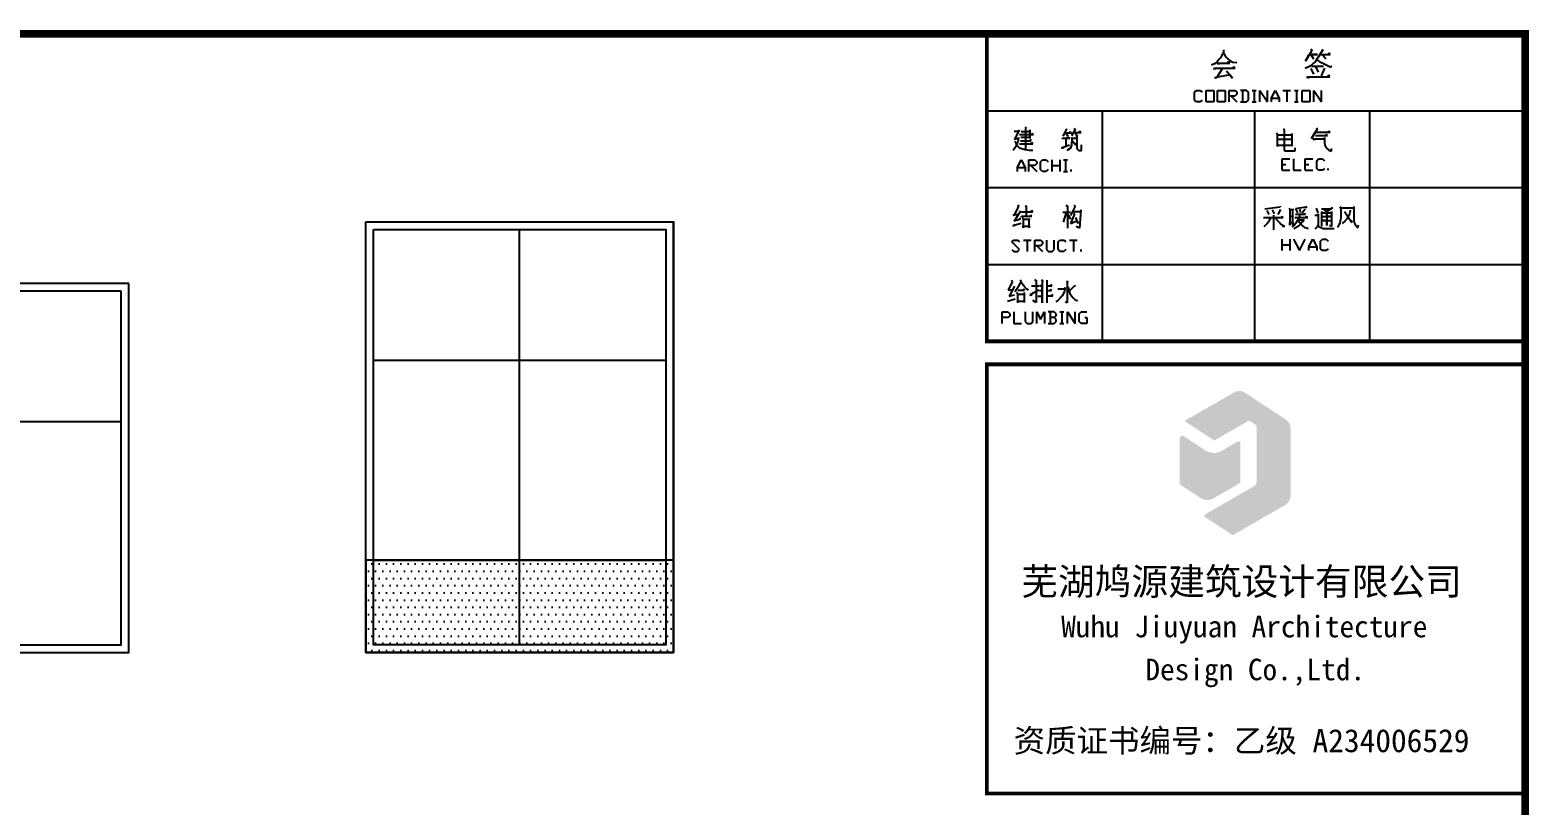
# Model space of a CAD drawing. Extents: x 5412679 to 5683609, y 301830 to 763830.
# Drawn here: x 5654833 to 5664579, y 335004 to 340046 of the extents above; entities that cross this region are included whole.
import ezdxf

# ---------------------------------------------------------------- set-up
doc = ezdxf.new("R2010")
doc.units = 0
doc.header["$LTSCALE"] = 1000
doc.header["$MEASUREMENT"] = 0
for name, color, linetype in [('$dl$', 255, 'Continuous'), ('PUB_TITLE', 4, 'Continuous'), ('玻璃', 155, 'Continuous')]:
    doc.layers.add(name, color=color, linetype=linetype)
doc.styles.add('STYLE4', font='simfang.ttf', dxfattribs={"width": 0.8})
doc.styles.add('图签2', font='simhei.ttf', dxfattribs={"height": 1000})

# ---------------------------------------------------------------- blocks, each defined once
blk = doc.blocks.new('sdg456sdhfdgh')
at = {"layer": 'PUB_TITLE'}
h = blk.add_hatch(color=256, dxfattribs=at)
edge = h.paths.add_edge_path()
edge.add_ellipse((3127020.825638401, 795089.5887213148), major_axis=(-96.11861905933911, 96.11861905933907), ratio=0.9999999999999653, start_angle=225.0000000001424, end_angle=281.7428642561471)
edge.add_line((3127095.370530459, 795203.257700899), (3126563.862220916, 795551.8244745429))
edge.add_ellipse((3126489.317328858, 795438.155494959), major_axis=(-96.1186190591573, 96.11861905915721), ratio=0.9999999999999974, start_angle=-78.25713574382821, end_angle=-14.99999997287442)
edge.add_line((3126421.351201485, 795555.8762806327), (3125777.477720025, 795184.1357531955))
edge.add_line((3125777.477720025, 795184.1357531952), (3126165.087950594, 794929.9383209553))
edge.add_line((3126165.087950594, 794929.9383209556), (3126599.704816961, 795180.8644854722))
edge.add_ellipse((3126616.696348804, 795151.4342890539), major_axis=(24.02965476462497, 24.02965476462495), ratio=0.9999999999999747, start_angle=371.7428642561522, end_angle=435.0000000271238, ccw=False)
edge.add_line((3126635.332571818, 795179.8515339497), (3126699.424781648, 795137.8194257133))
edge.add_ellipse((3126680.788558633, 795109.4021808173), major_axis=(24.02965476518551, 24.02965476518549), ratio=0.9999999999997464, start_angle=314.99999999992565, end_angle=371.74286425592777, ccw=False)
edge.add_line((3126714.77162232, 795109.4021808169), (3126714.77162232, 794394.3838621939))
edge.add_ellipse((3126646.805494946, 794394.3838621945), major_axis=(-48.05930952963007, 48.05930952963), ratio=0.999999999999946, start_angle=165.0000000265585, end_angle=224.999999999599, ccw=False)
edge.add_line((3126680.788558633, 794335.5234693572), (3126046.143324961, 793969.1108732581))
edge.add_ellipse((3126056.338244065, 793951.4527554073), major_axis=(-14.41779285875863, 14.41779285875861), ratio=0.9999999999999009, start_angle=-14.99999997343389, end_angle=101.742864255415)
edge.add_line((3126045.156510257, 793934.4024084698), (3126394.58156981, 793705.2470717586))
edge.add_ellipse((3126405.763303618, 793722.2974186958), major_axis=(14.41779285878494, 14.41779285878494), ratio=0.9999999999999938, start_angle=191.7428642543983, end_angle=255.000000025383)
edge.add_line((3126415.958222724, 793704.6393008445), (3127088.791765773, 794093.0999276183))
edge.add_ellipse((3127020.825638401, 794210.8207132922), major_axis=(96.11861905947087, 96.11861905947083), ratio=0.9999999999999477, start_angle=255.0000000270828, end_angle=315.0000000001423)
edge.add_line((3127156.757893146, 794210.8207132927), (3127156.757893146, 795089.5887213151))
h = blk.add_hatch(color=256, dxfattribs=at)
edge = h.paths.add_edge_path()
edge.add_ellipse((3125742.490249486, 794375.9283368209), major_axis=(19.81075613763312, 19.81075613763311), ratio=0.9999999999998969, start_angle=135.0000000030776, end_angle=191.742864259058)
edge.add_line((3125727.125997563, 794352.5003219679), (3125982.455928759, 794185.0532120469))
edge.add_ellipse((3126074.641440309, 794325.6213011633), major_axis=(-118.8645368261325, 118.8645368261325), ratio=0.9999999999999803, start_angle=101.7428642559012, end_angle=165.0000000269085)
edge.add_line((3126158.691360387, 794180.0425693745), (3126489.407734423, 794370.9817567407))
edge.add_ellipse((3126475.399414408, 794395.2448787055), major_axis=(-19.81075613763768, 19.81075613763768), ratio=0.9999999999999422, start_angle=165.0000000269174, end_angle=224.9999999999087)
edge.add_line((3126503.416054434, 794395.2448787055), (3126503.416054434, 794900.600723132))
edge.add_ellipse((3126483.026216223, 794900.6007231324), major_axis=(14.41779285884241, 14.4177928588424), ratio=0.999999999999947, start_angle=314.9999999999985, end_angle=435.0000000256456)
edge.add_line((3126472.831297117, 794918.2588409836), (3126261.591302662, 794796.2993734551))
edge.add_ellipse((3126159.642111606, 794972.8805519663), major_axis=(-144.1779285887419, 144.1779285887419), ratio=0.999999999999995, start_angle=101.74286425591981, end_angle=165.0000000268788, ccw=False)
edge.add_line((3126047.824773517, 794802.3770825908), (3125767.092882502, 794986.4829709704))
edge.add_ellipse((3125748.456659487, 794958.0657260743), major_axis=(24.02965476501277, 24.02965476501276), ratio=0.9999999999999017, start_angle=11.7428642554654, end_angle=134.9486282428271)
edge.add_line((3125714.473609461, 794958.0961954993), (3125714.473609461, 794375.9283368196))
for p, q in [((3126280.951605077, 800014.1078269917), (3126288.951605084, 799994.107826995)), ((3127432.95160615, 800006.1078269931), (3127348.951606072, 799866.1078270155)), ((3127416.951606135, 800022.1078269903), (3127440.951606157, 799998.1078269945)), ((3127440.951606157, 799998.1078269945), (3127432.95160615, 800006.1078269931)), ((3127572.95160628, 800002.107826994), (3127508.951606221, 799902.1078270099)), ((3127556.951606265, 800018.1078269912), (3127580.951606288, 799998.1078269945)), ((3127580.951606288, 799998.1078269945), (3127572.95160628, 800002.107826994)), ((3126176.95160498, 799834.1078270206), (3126128.951604935, 799814.1078270238)), ((3126200.951605002, 799858.1078270169), (3126176.95160498, 799834.1078270206)), ((3126224.951605025, 799886.1078270122), (3126200.951605002, 799858.1078270169)), ((3126208.95160501, 799838.1078270201), (3126364.951605155, 799838.1078270201)), ((3126220.951605021, 799822.1078270224), (3126208.95160501, 799838.1078270201)), ((3126236.951605036, 799838.1078270201), (3126220.951605021, 799822.1078270224)), ((3126244.951605043, 799910.1078270085), (3126224.951605025, 799886.1078270122)), ((3126260.951605058, 799938.1078270043), (3126244.951605043, 799910.1078270085)), ((3126288.951605084, 799994.107826995), (3126260.951605058, 799938.1078270043)), ((3126284.951605081, 799974.1078269982), (3126296.951605092, 799946.1078270029)), ((3126296.951605092, 799946.1078270029), (3126312.951605107, 799918.1078270071)), ((3126312.951605107, 799918.1078270071), (3126336.951605129, 799898.1078270103)), ((3126336.951605129, 799898.1078270103), (3126368.951605159, 799874.1078270145)), ((3126348.95160514, 799862.1078270164), (3126336.951605129, 799842.1078270192)), ((3126364.951605155, 799838.1078270201), (3126348.95160514, 799862.1078270164)), ((3126368.951605159, 799874.1078270145), (3126404.951605192, 799854.1078270173)), ((3126404.951605192, 799854.1078270173), (3126456.951605241, 799846.1078270187)), ((3127412.951606131, 799802.1078270257), (3127344.951606068, 799770.1078270308)), ((3127348.951606072, 799866.1078270155), (3127396.951606116, 799950.107827002)), ((3127396.951606116, 799950.107827002), (3127508.951606221, 799950.107827002)), ((3127448.951606165, 799834.1078270206), (3127412.951606131, 799802.1078270257)), ((3127420.951606139, 799950.107827002), (3127452.951606168, 799894.1078270108)), ((3127508.951606221, 799950.107827002), (3127420.951606139, 799950.107827002)), ((3127428.951606146, 799802.1078270257), (3127584.951606291, 799802.1078270257)), ((3127480.951606194, 799862.1078270164), (3127448.951606165, 799834.1078270206)), ((3127508.951606221, 799902.1078270099), (3127480.951606194, 799862.1078270164)), ((3127496.951606209, 799882.1078270127), (3127536.951606247, 799858.1078270169)), ((3127536.951606247, 799858.1078270169), (3127576.951606284, 799838.1078270201)), ((3127544.951606254, 799950.107827002), (3127672.951606373, 799950.107827002)), ((3127576.951606284, 799946.1078270029), (3127616.951606321, 799894.1078270108)), ((3127576.951606284, 799838.1078270201), (3127608.951606314, 799822.1078270224)), ((3127608.951606314, 799822.1078270224), (3127652.951606355, 799798.1078270266)), ((3127656.951606358, 799970.1078269987), (3127640.951606344, 799954.1078270015)), ((3127672.951606373, 799950.107827002), (3127656.951606358, 799970.1078269987)), ((3126156.951604961, 799774.1078270304), (3126436.951605222, 799774.1078270304)), ((3126168.951604973, 799758.1078270327), (3126156.951604961, 799774.1078270304)), ((3126184.951604987, 799774.1078270304), (3126168.951604973, 799758.1078270327)), ((3126364.951605155, 799686.1078270443), (3126168.951604973, 799650.1078270499)), ((3126168.951604973, 799650.1078270499), (3126196.951604999, 799654.1078270494)), ((3126196.951604999, 799654.1078270494), (3126272.951605069, 799770.1078270308)), ((3126324.951605118, 799738.107827036), (3126400.951605189, 799642.1078270513)), ((3126400.951605189, 799642.1078270513), (3126364.951605155, 799686.1078270443)), ((3126416.951605204, 799790.1078270276), (3126404.951605192, 799774.1078270304)), ((3126436.951605222, 799774.1078270304), (3126416.951605204, 799790.1078270276)), ((3127368.95160609, 799662.107827048), (3127668.95160637, 799662.107827048)), ((3127380.951606101, 799646.1078270508), (3127368.95160609, 799662.107827048)), ((3127404.951606124, 799662.107827048), (3127380.951606101, 799646.1078270508)), ((3127420.951606139, 799770.1078270308), (3127456.951606172, 799694.1078270429)), ((3127484.951606198, 799786.1078270285), (3127516.951606228, 799722.1078270387)), ((3127596.951606303, 799774.1078270304), (3127552.951606262, 799674.1078270462)), ((3127652.951606355, 799682.1078270453), (3127632.951606336, 799658.107827049)), ((3127652.951606355, 799798.1078270266), (3127692.951606392, 799794.1078270271)), ((3127668.95160637, 799662.107827048), (3127652.951606355, 799682.1078270453)), ((3127692.951606392, 799794.1078270271), (3127660.951606362, 799782.107827029)), ((3125907.685971367, 799459.8921098674), (3125932.685971391, 799484.8921098632)), ((3125907.685971367, 799359.8921098833), (3125907.685971367, 799459.8921098674)), ((3125932.685971391, 799484.8921098632), (3125982.685971438, 799484.8921098632)), ((3125982.685971438, 799484.8921098632), (3126007.68597146, 799459.8921098674)), ((3126057.685971507, 799484.8921098632), (3126157.6859716, 799484.8921098632)), ((3126057.685971507, 799334.8921098874), (3126057.685971507, 799484.8921098632)), ((3126157.6859716, 799484.8921098632), (3126157.6859716, 799334.8921098874)), ((3126207.685971647, 799484.8921098632), (3126307.68597174, 799484.8921098632)), ((3126207.685971647, 799334.8921098874), (3126207.685971647, 799484.8921098632)), ((3126307.68597174, 799484.8921098632), (3126307.68597174, 799334.8921098874)), ((3126357.685971786, 799484.8921098632), (3126432.685971857, 799484.8921098632)), ((3126357.685971786, 799334.8921098874), (3126357.685971786, 799484.8921098632)), ((3126432.685971857, 799484.8921098632), (3126457.685971879, 799459.8921098674)), ((3126457.685971879, 799434.8921098711), (3126432.685971857, 799409.8921098753)), ((3126457.685971879, 799459.8921098674), (3126457.685971879, 799434.8921098711)), ((3126582.685971997, 799484.8921098632), (3126507.685971926, 799484.8921098632)), ((3126532.68597195, 799484.8921098632), (3126532.68597195, 799334.8921098874)), ((3126607.685972019, 799459.8921098674), (3126582.685971997, 799484.8921098632)), ((3126607.685972019, 799359.8921098833), (3126607.685972019, 799459.8921098674)), ((3126657.685972066, 799484.8921098632), (3126707.685972112, 799484.8921098632)), ((3126682.68597209, 799484.8921098632), (3126682.68597209, 799334.8921098874)), ((3126757.685972159, 799484.8921098632), (3126857.685972252, 799334.8921098874)), ((3126757.685972159, 799334.8921098874), (3126757.685972159, 799484.8921098632)), ((3126857.685972252, 799334.8921098874), (3126857.685972252, 799484.8921098632)), ((3126907.685972298, 799384.8921098795), (3126957.685972345, 799484.8921098632)), ((3126957.685972345, 799484.8921098632), (3127007.685972392, 799384.8921098795)), ((3127057.685972438, 799484.8921098632), (3127157.685972531, 799484.8921098632)), ((3127107.685972485, 799484.8921098632), (3127107.685972485, 799334.8921098874)), ((3127207.685972578, 799484.8921098632), (3127257.685972624, 799484.8921098632)), ((3127232.685972602, 799484.8921098632), (3127232.685972602, 799334.8921098874)), ((3127307.685972671, 799484.8921098632), (3127407.685972764, 799484.8921098632)), ((3127307.685972671, 799334.8921098874), (3127307.685972671, 799484.8921098632)), ((3127407.685972764, 799484.8921098632), (3127407.685972764, 799334.8921098874)), ((3127457.685972811, 799484.8921098632), (3127557.685972904, 799334.8921098874)), ((3127457.685972811, 799334.8921098874), (3127457.685972811, 799484.8921098632)), ((3127557.685972904, 799334.8921098874), (3127557.685972904, 799484.8921098632)), ((3123207.49954538, 799221.0001502659), (3130207.499551899, 799221.0001502659)), ((3124705.197389339, 799221.0001502659), (3124705.197389339, 796248.8362395328)), ((3125932.685971391, 799334.8921098874), (3125907.685971367, 799359.8921098833)), ((3125982.685971438, 799334.8921098874), (3125932.685971391, 799334.8921098874)), ((3126007.68597146, 799359.8921098833), (3125982.685971438, 799334.8921098874)), ((3126157.6859716, 799334.8921098874), (3126057.685971507, 799334.8921098874)), ((3126307.68597174, 799334.8921098874), (3126207.685971647, 799334.8921098874)), ((3126432.685971857, 799409.8921098753), (3126357.685971786, 799409.8921098753)), ((3126382.68597181, 799409.8921098753), (3126457.685971879, 799334.8921098874)), ((3126507.685971926, 799334.8921098874), (3126582.685971997, 799334.8921098874)), ((3126582.685971997, 799334.8921098874), (3126607.685972019, 799359.8921098833)), ((3126657.685972066, 799334.8921098874), (3126707.685972112, 799334.8921098874)), ((3126688.605469932, 799221.0001502659), (3126688.605469932, 796248.8362395328)), ((3126907.685972298, 799384.8921098795), (3127007.685972392, 799384.8921098795)), ((3126907.685972298, 799334.8921098874), (3126907.685972298, 799384.8921098795)), ((3127007.685972392, 799384.8921098795), (3127007.685972392, 799334.8921098874)), ((3127207.685972578, 799334.8921098874), (3127257.685972624, 799334.8921098874)), ((3127407.685972764, 799334.8921098874), (3127307.685972671, 799334.8921098874)), ((3128185.176506354, 799221.0001502659), (3128185.176506354, 796248.8362395328)), ((3123563.491485738, 798954.1475676892), (3123611.491485783, 798954.1475676892)), ((3123627.491485798, 798973.3475676861), (3123566.691485741, 798845.3475677066)), ((3123566.691485741, 798845.3475677066), (3123579.491485753, 798858.1475677046)), ((3123579.491485753, 798858.1475677046), (3123617.891485789, 798858.1475677046)), ((3123614.691485786, 798838.9475677072), (3123608.29148578, 798816.547567711)), ((3123617.891485789, 798874.1475677018), (3123614.691485786, 798838.9475677072)), ((3123617.891485789, 798858.1475677046), (3123617.891485789, 798874.1475677018)), ((3123633.891485804, 798909.3475676973), (3123813.091485971, 798909.3475676973)), ((3123646.691485816, 798829.3475677103), (3123777.89148594, 798829.3475677103)), ((3123768.291485929, 798874.1475677027), (3123649.891485819, 798874.1475677027)), ((3123653.091485822, 798950.9475676904), (3123768.291485929, 798950.9475676904)), ((3123701.091485866, 799005.3475676815), (3123723.491485887, 798989.3475676842)), ((3123710.691485875, 798995.7475676828), (3123710.691485875, 798717.3475677276)), ((3123723.491485887, 798989.3475676842), (3123710.691485875, 798995.7475676828)), ((3123774.691485935, 798842.1475677078), (3123765.091485926, 798832.5475677096)), ((3123768.291485929, 798970.1475676873), (3123768.291485929, 798858.1475677055)), ((3123768.291485929, 798950.9475676904), (3123768.291485929, 798970.1475676873)), ((3123768.291485929, 798858.1475677055), (3123768.291485929, 798874.1475677027)), ((3123781.091485941, 798832.5475677096), (3123774.691485935, 798845.3475677071)), ((3123777.89148594, 798845.3475677075), (3123774.691485935, 798842.1475677078)), ((3123777.89148594, 798829.3475677103), (3123777.89148594, 798845.3475677075)), ((3123800.291485959, 798922.1475676952), (3123790.69148595, 798909.3475676973)), ((3123813.091485971, 798909.3475676973), (3123800.291485959, 798922.1475676952)), ((3124181.091486312, 798861.3475677043), (3124286.69148641, 798861.3475677043)), ((3124245.091486373, 798979.7475676851), (3124193.891486325, 798890.1475676994)), ((3124222.691486352, 798931.747567693), (3124309.091486433, 798931.747567693)), ((3124232.291486361, 798986.1475676841), (3124248.291486376, 798970.1475676864)), ((3124235.491486362, 798861.3475677043), (3124235.491486362, 798755.747567721)), ((3124286.69148641, 798861.3475677043), (3124235.491486362, 798861.3475677043)), ((3124238.691486367, 798925.3475676936), (3124261.091486388, 798890.1475676994)), ((3124248.291486376, 798970.1475676864), (3124245.091486373, 798979.7475676851)), ((3124261.091486388, 798899.7475676977), (3124257.891486385, 798886.9475677002)), ((3124261.091486388, 798890.1475676994), (3124261.091486388, 798899.7475676977)), ((3124289.891486415, 798944.5475676905), (3124280.291486406, 798931.747567693)), ((3124309.091486433, 798931.747567693), (3124289.891486415, 798944.5475676905)), ((3124302.691486425, 798877.347567702), (3124312.291486434, 798858.147567705)), ((3124357.091486475, 798976.5475676858), (3124305.891486428, 798893.3475676992)), ((3124312.291486434, 798858.147567705), (3124309.091486431, 798771.7475677191)), ((3124318.69148644, 798861.3475677047), (3124379.491486496, 798861.3475677047)), ((3124321.891486443, 798829.3475677099), (3124360.291486478, 798774.9475677183)), ((3124334.691486455, 798938.1475676915), (3124433.891486547, 798938.1475676915)), ((3124344.291486464, 798992.5475676835), (3124360.291486478, 798973.3475676861)), ((3124353.891486472, 798934.9475676923), (3124376.291486493, 798893.3475676992)), ((3124360.291486478, 798973.3475676861), (3124357.091486475, 798976.5475676858)), ((3124382.691486499, 798902.9475676978), (3124373.09148649, 798883.7475677005)), ((3124376.291486493, 798893.3475676992), (3124382.691486499, 798902.9475676978)), ((3124379.491486496, 798883.7475677009), (3124379.491486496, 798733.3475677252)), ((3124379.491486496, 798861.3475677047), (3124379.491486496, 798883.7475677009)), ((3124414.691486529, 798954.1475676892), (3124401.891486517, 798941.3475676912)), ((3124433.891486547, 798938.1475676915), (3124414.691486529, 798954.1475676892)), ((3126974.908388129, 798934.0207175186), (3126984.508388138, 798918.020717521)), ((3126984.508388138, 798918.020717521), (3126984.508388138, 798754.8207175469)), ((3126987.708388141, 798905.2207175225), (3127170.108388311, 798905.2207175225)), ((3126987.708388141, 798850.8207175315), (3127170.108388311, 798850.8207175315)), ((3127061.30838821, 798985.22071751), (3127074.108388222, 798975.6207175113)), ((3127074.108388222, 798975.6207175113), (3127074.108388222, 798710.020717554)), ((3127173.308388314, 798924.4207175199), (3127173.308388314, 798761.2207175458)), ((3127500.968231141, 798978.820717511), (3127430.568231075, 798860.4207175302)), ((3127430.568231075, 798860.4207175302), (3127475.368231115, 798940.4207175171)), ((3127449.768231093, 798854.0207175307), (3127596.96823123, 798854.0207175307)), ((3127465.768231108, 798838.0207175335), (3127449.768231093, 798854.0207175307)), ((3127475.368231117, 798854.0207175307), (3127465.768231108, 798838.0207175335)), ((3127475.368231115, 798940.4207175171), (3127670.568231299, 798940.4207175171)), ((3127481.768231123, 798898.820717524), (3127638.568231269, 798898.820717524)), ((3127494.568231135, 798998.0207175084), (3127504.168231144, 798972.4207175125)), ((3127504.168231144, 798972.4207175125), (3127500.968231141, 798978.820717511)), ((3127596.96823123, 798873.2207175281), (3127596.96823123, 798834.8207175343)), ((3127596.96823123, 798854.0207175307), (3127596.96823123, 798873.2207175281)), ((3127596.96823123, 798834.8207175343), (3127596.96823123, 798806.0207175391)), ((3127622.568231254, 798911.6207175215), (3127609.768231242, 798895.6207175243)), ((3127638.568231269, 798898.820717524), (3127622.568231254, 798911.6207175215)), ((3127654.568231284, 798956.4207175148), (3127641.768231272, 798937.2207175179)), ((3127670.568231299, 798940.4207175171), (3127654.568231284, 798956.4207175148)), ((3123576.29148575, 798742.9475677225), (3123550.691485726, 798704.5475677291)), ((3123569.891485744, 798826.1475677097), (3123582.691485756, 798806.9475677127)), ((3123589.091485762, 798768.5475677189), (3123576.29148575, 798742.9475677225)), ((3123582.691485756, 798806.9475677127), (3123589.091485762, 798784.5475677161)), ((3123598.691485771, 798794.1475677148), (3123589.091485762, 798768.5475677189)), ((3123589.091485762, 798784.5475677161), (3123605.091485777, 798762.1475677199)), ((3123608.29148578, 798816.547567711), (3123598.691485771, 798794.1475677148)), ((3123605.091485777, 798762.1475677199), (3123630.691485801, 798739.7475677233)), ((3123630.691485801, 798739.7475677233), (3123662.691485831, 798726.9475677258)), ((3123633.891485804, 798790.947567716), (3123803.491485962, 798790.947567716)), ((3123662.691485831, 798726.9475677258), (3123707.491485872, 798714.1475677278)), ((3123707.491485872, 798714.1475677278), (3123755.491485917, 798707.7475677293)), ((3123755.491485917, 798707.7475677293), (3123803.491485962, 798707.7475677293)), ((3123793.891485953, 798806.9475677132), (3123774.691485935, 798790.947567716)), ((3123803.491485962, 798790.947567716), (3123793.891485953, 798806.9475677132)), ((3124177.891486309, 798739.7475677237), (3124283.491486407, 798774.9475677183)), ((3124193.891486323, 798730.1475677255), (3124177.891486309, 798739.7475677237)), ((3124200.291486329, 798742.947567723), (3124193.891486323, 798730.1475677255)), ((3124293.091486416, 798733.3475677252), (3124248.291486374, 798701.3475677304)), ((3124309.091486431, 798771.7475677191), (3124293.091486416, 798733.3475677252)), ((3124366.691486484, 798784.547567717), (3124353.891486472, 798790.947567716)), ((3124360.291486478, 798774.9475677183), (3124366.691486484, 798784.547567717)), ((3124379.491486496, 798733.3475677252), (3124389.091486505, 798714.1475677278)), ((3124389.091486505, 798714.1475677278), (3124398.691486514, 798707.7475677293)), ((3124398.691486514, 798707.7475677293), (3124411.491486526, 798704.5475677291)), ((3124411.491486526, 798704.5475677291), (3124437.09148655, 798704.5475677291)), ((3124437.09148655, 798704.5475677291), (3124437.09148655, 798778.1475677176)), ((3126990.908388144, 798770.8207175445), (3127170.108388311, 798770.8207175445)), ((3127074.108388222, 798710.020717554), (3127080.508388228, 798700.4207175553)), ((3127080.508388228, 798700.4207175553), (3127102.908388249, 798697.2207175556)), ((3127102.908388249, 798697.2207175556), (3127214.908388353, 798697.2207175556)), ((3127214.908388353, 798697.2207175556), (3127214.908388353, 798738.8207175492)), ((3127596.96823123, 798806.0207175391), (3127600.168231233, 798770.8207175445)), ((3127600.168231233, 798770.8207175445), (3127619.368231251, 798735.6207175499)), ((3127619.368231251, 798735.6207175499), (3127654.568231284, 798706.8207175548)), ((3127654.568231284, 798706.8207175548), (3127689.768231316, 798694.0207175568)), ((3127689.768231316, 798694.0207175568), (3127689.768231316, 798729.2207175514)), ((3123605.116133287, 798481.836989661), (3123655.116133333, 798581.8369896451)), ((3123605.116133287, 798481.836989661), (3123705.11613338, 798481.836989661)), ((3123605.116133287, 798431.8369896689), (3123605.116133287, 798481.836989661)), ((3123655.116133333, 798581.8369896451), (3123705.11613338, 798481.836989661)), ((3123705.11613338, 798481.836989661), (3123705.11613338, 798431.8369896689)), ((3123755.116133426, 798581.8369896451), (3123830.116133495, 798581.8369896451)), ((3123755.116133426, 798431.8369896689), (3123755.116133426, 798581.8369896451)), ((3123830.116133495, 798506.8369896573), (3123755.116133426, 798506.8369896573)), ((3123780.116133449, 798506.8369896573), (3123855.116133519, 798431.8369896689)), ((3123830.116133495, 798581.8369896451), (3123855.116133519, 798556.8369896489)), ((3123855.116133519, 798531.8369896531), (3123830.116133495, 798506.8369896573)), ((3123855.116133519, 798556.8369896489), (3123855.116133519, 798531.8369896531)), ((3123905.116133566, 798556.8369896489), (3123930.116133588, 798581.8369896451)), ((3123905.116133566, 798456.8369896647), (3123905.116133566, 798556.8369896489)), ((3123930.116133588, 798431.8369896689), (3123905.116133566, 798456.8369896647)), ((3123930.116133588, 798581.8369896451), (3123980.116133635, 798581.8369896451)), ((3123980.116133635, 798581.8369896451), (3124005.116133659, 798556.8369896489)), ((3124005.116133659, 798456.8369896647), (3123980.116133635, 798431.8369896689)), ((3124055.116133706, 798431.8369896689), (3124055.116133706, 798581.8369896451)), ((3124055.116133706, 798506.8369896573), (3124155.116133799, 798506.8369896573)), ((3124155.116133799, 798581.8369896451), (3124155.116133799, 798431.8369896689)), ((3124205.116133845, 798581.8369896451), (3124255.116133892, 798581.8369896451)), ((3124230.116133868, 798581.8369896451), (3124230.116133868, 798431.8369896689)), ((3124305.116133939, 798431.8369896689), (3124305.116133939, 798456.8369896647)), ((3127046.223418524, 798595.5264813069), (3127146.223418617, 798595.5264813069)), ((3127046.223418524, 798445.5264813306), (3127046.223418524, 798595.5264813069)), ((3127046.223418524, 798520.5264813185), (3127096.22341857, 798520.5264813185)), ((3127046.223418524, 798445.5264813306), (3127146.223418617, 798445.5264813306)), ((3127196.223418663, 798595.5264813069), (3127196.223418663, 798445.5264813306)), ((3127196.223418663, 798445.5264813306), (3127296.223418756, 798445.5264813306)), ((3127346.223418803, 798595.5264813069), (3127446.223418896, 798595.5264813069)), ((3127346.223418803, 798445.5264813306), (3127346.223418803, 798595.5264813069)), ((3127346.223418803, 798520.5264813185), (3127396.22341885, 798520.5264813185)), ((3127346.223418803, 798445.5264813306), (3127446.223418896, 798445.5264813306)), ((3127496.223418943, 798570.5264813111), (3127521.223418965, 798595.5264813069)), ((3127496.223418943, 798470.5264813269), (3127496.223418943, 798570.5264813111)), ((3127521.223418965, 798445.5264813306), (3127496.223418943, 798470.5264813269)), ((3127521.223418965, 798595.5264813069), (3127571.223419012, 798595.5264813069)), ((3127571.223419012, 798445.5264813306), (3127521.223418965, 798445.5264813306)), ((3127571.223419012, 798595.5264813069), (3127596.223419036, 798570.5264813111)), ((3127596.223419036, 798470.5264813269), (3127571.223419012, 798445.5264813306)), ((3127646.223419082, 798445.5264813306), (3127646.223419082, 798470.5264813269)), ((3123980.116133635, 798431.8369896689), (3123930.116133588, 798431.8369896689)), ((3124205.116133845, 798431.8369896689), (3124255.116133892, 798431.8369896689)), ((3123207.49954538, 798221.000150426), (3130207.499551899, 798221.000150426)), ((3123550.691485726, 797860.3705677695), (3123617.891485791, 797876.3705677667)), ((3123563.491485738, 797866.7705677685), (3123550.691485726, 797860.3705677695)), ((3123617.891485789, 797975.5705677506), (3123563.491485738, 797866.7705677685)), ((3123643.491485815, 797914.7705677606), (3123573.091485749, 797796.3705677798)), ((3123611.491485783, 797994.770567748), (3123617.891485789, 797975.5705677506)), ((3123617.891485791, 797876.3705677667), (3123643.491485815, 797914.7705677606)), ((3123656.291485825, 797905.1705677623), (3123803.491485962, 797905.1705677623)), ((3123665.891485834, 797895.5705677636), (3123656.291485825, 797905.1705677623)), ((3123675.491485843, 797905.1705677623), (3123665.891485834, 797895.5705677636)), ((3123707.491485872, 797985.1705677498), (3123726.69148589, 797975.5705677511)), ((3123720.291485884, 797981.97056775), (3123720.291485884, 797850.7705677708)), ((3123726.69148589, 797975.5705677511), (3123720.291485884, 797981.97056775)), ((3123777.89148594, 797863.5705677692), (3123774.691485935, 797850.7705677713)), ((3123793.891485955, 797847.5705677716), (3123777.89148594, 797863.5705677692)), ((3123793.891485953, 797924.3705677597), (3123784.291485944, 797908.3705677621)), ((3123803.491485962, 797905.1705677623), (3123793.891485953, 797924.3705677597)), ((3124197.091486328, 797898.7705677629), (3124293.091486418, 797898.7705677629)), ((3124238.691486367, 797895.5705677636), (3124200.291486331, 797770.7705677843)), ((3124235.491486364, 797991.5705677483), (3124257.891486385, 797978.7705677503)), ((3124257.891486385, 797978.7705677503), (3124257.891486385, 797693.9705677961)), ((3124257.891486385, 797876.3705677672), (3124293.091486418, 797812.3705677774)), ((3124353.891486474, 797978.7705677508), (3124296.291486421, 797857.1705677703)), ((3124347.491486468, 797879.5705677674), (3124296.291486421, 797754.7705677876)), ((3124328.29148645, 797908.3705677621), (3124424.29148654, 797908.3705677621)), ((3124334.691486456, 797892.3705677653), (3124347.491486468, 797879.5705677674)), ((3124341.091486462, 797994.770567748), (3124353.891486474, 797978.7705677508)), ((3124427.491486543, 797930.7705677582), (3124411.491486528, 797693.9705677966)), ((3127021.399436682, 797967.4009731037), (3126822.999436497, 797938.6009731086)), ((3126848.599436521, 797922.6009731109), (3126874.199436544, 797871.4009731191)), ((3126918.999436586, 797932.2009731091), (3126944.59943661, 797877.800973118)), ((3126934.999436601, 797861.8009731199), (3126934.999436601, 797673.0009731504)), ((3127024.599436685, 797935.4009731088), (3126989.399436652, 797871.4009731191)), ((3127018.199436679, 797980.2009731012), (3127021.399436682, 797967.4009731037)), ((3127133.399436786, 797954.6009731053), (3127146.199436798, 797941.8009731073)), ((3127146.199436798, 797941.8009731073), (3127146.199436798, 797730.6009731411)), ((3127184.599436834, 797932.2009731096), (3127146.199436798, 797932.2009731096)), ((3127184.599436834, 797945.0009731075), (3127184.599436834, 797932.2009731096)), ((3127184.599436834, 797733.8009731409), (3127184.599436834, 797945.0009731075)), ((3127219.799436866, 797874.6009731188), (3127350.999436988, 797874.6009731188)), ((3127357.399436994, 797967.4009731037), (3127222.999436869, 797945.0009731075)), ((3127222.999436869, 797945.0009731075), (3127245.39943689, 797890.600973116)), ((3127277.39943692, 797871.4009731191), (3127267.799436911, 797829.8009731255)), ((3127274.199436917, 797938.6009731086), (3127286.999436929, 797897.000973115)), ((3127347.799436986, 797938.6009731086), (3127309.39943695, 797887.4009731163)), ((3127344.599436983, 797884.200973117), (3127338.199436977, 797874.6009731188)), ((3127350.999436988, 797874.6009731188), (3127344.599436983, 797884.200973117)), ((3127350.999436988, 797977.0009731019), (3127363.799437, 797957.800973105)), ((3127363.799437, 797957.800973105), (3127357.399436994, 797967.4009731037)), ((3127472.599437102, 797861.8009731204), (3127517.399437143, 797861.8009731204)), ((3127488.599437117, 797954.6009731053), (3127510.999437138, 797893.8009731153)), ((3127517.399437143, 797881.0009731178), (3127517.399437143, 797733.8009731409)), ((3127517.399437143, 797861.8009731204), (3127517.399437143, 797881.0009731178)), ((3127558.999437182, 797945.0009731075), (3127690.199437304, 797945.0009731075)), ((3127565.399437188, 797909.8009731125), (3127565.399437188, 797893.8009731148)), ((3127565.399437188, 797717.8009731427), (3127565.399437188, 797909.8009731125)), ((3127565.399437188, 797893.8009731148), (3127690.199437304, 797893.8009731148)), ((3127594.199437215, 797932.2009731091), (3127645.399437263, 797897.0009731145)), ((3127622.999437242, 797909.8009731129), (3127594.199437215, 797932.2009731091)), ((3127702.999437316, 797957.800973105), (3127622.999437242, 797909.8009731129)), ((3127626.199437245, 797887.4009731153), (3127626.199437245, 797727.4009731414)), ((3127626.199437245, 797842.600973123), (3127626.199437245, 797887.4009731153)), ((3127690.199437304, 797945.0009731075), (3127702.999437316, 797957.800973105)), ((3127690.199437304, 797909.8009731125), (3127690.199437304, 797724.2009731422)), ((3127690.199437304, 797893.8009731148), (3127690.199437304, 797909.8009731125)), ((3127795.799437403, 797973.8009731027), (3127811.799437418, 797954.6009731053)), ((3127811.799437418, 797954.6009731053), (3127811.799437418, 797829.8009731255)), ((3127814.999437421, 797957.8009731045), (3127978.199437573, 797957.8009731045)), ((3127856.599437459, 797909.800973112), (3127952.599437549, 797765.8009731348)), ((3127923.799437522, 797877.8009731167), (3127910.999437512, 797849.0009731215)), ((3127933.399437533, 797913.0009731113), (3127923.799437522, 797877.8009731167)), ((3127930.199437528, 797929.0009731089), (3127933.399437533, 797913.0009731113)), ((3127981.399437576, 797973.8009731018), (3127981.399437576, 797791.4009731312)), ((3123544.29148572, 797729.1705677907), (3123653.091485822, 797757.9705677859)), ((3123557.091485732, 797719.570567792), (3123544.29148572, 797729.1705677907)), ((3123557.091485734, 797789.9705677808), (3123643.491485815, 797812.370567777)), ((3123573.091485749, 797796.3705677798), (3123557.091485734, 797789.9705677808)), ((3123576.29148575, 797738.770567789), (3123557.091485732, 797719.570567792)), ((3123637.091485809, 797821.9705677757), (3123633.891485806, 797809.1705677777)), ((3123643.491485815, 797812.370567777), (3123637.091485809, 797821.9705677757)), ((3123656.291485825, 797847.5705677716), (3123793.891485955, 797847.5705677716)), ((3123662.691485831, 797831.5705677744), (3123656.291485825, 797847.5705677716)), ((3123675.491485843, 797841.1705677726), (3123662.691485831, 797831.5705677744)), ((3123665.891485835, 797825.1705677749), (3123678.691485845, 797812.370567777)), ((3123678.691485845, 797812.370567777), (3123678.691485845, 797697.1705677954)), ((3123758.69148592, 797805.970567778), (3123678.691485845, 797805.970567778)), ((3123678.691485845, 797719.5705677916), (3123758.69148592, 797719.5705677916)), ((3123678.691485845, 797697.1705677954), (3123678.691485845, 797719.5705677916)), ((3123758.69148592, 797818.7705677759), (3123758.69148592, 797805.970567778)), ((3123758.69148592, 797697.1705677954), (3123758.69148592, 797818.7705677759)), ((3123758.69148592, 797719.5705677916), (3123758.69148592, 797697.1705677954)), ((3124296.291486421, 797754.7705677876), (3124376.291486495, 797789.9705677822)), ((3124360.29148648, 797831.5705677758), (3124389.091486507, 797754.770567788)), ((3124411.491486528, 797693.9705677966), (3124369.891486489, 797713.170567794)), ((3124395.491486513, 797764.3705677867), (3124379.491486498, 797786.7705677829)), ((3124389.091486507, 797754.770567788), (3124395.491486513, 797764.3705677867)), ((3126829.399436505, 797730.6009731416), (3126806.999436484, 797711.4009731447)), ((3126810.199436485, 797833.0009731248), (3127059.799436717, 797833.0009731248)), ((3126819.799436494, 797820.2009731273), (3126810.199436485, 797833.0009731248)), ((3126842.199436515, 797743.4009731396), (3126829.399436505, 797730.6009731416)), ((3126858.19943653, 797756.2009731375), (3126842.199436515, 797743.4009731396)), ((3126870.999436541, 797775.4009731344), (3126858.19943653, 797756.2009731375)), ((3126877.399436547, 797791.4009731316), (3126870.999436541, 797775.4009731344)), ((3126886.999436556, 797807.4009731293), (3126877.399436547, 797791.4009731316)), ((3126893.399436562, 797820.2009731273), (3126886.999436556, 797807.4009731293)), ((3126963.799436628, 797826.6009731262), (3126970.199436634, 797810.600973129)), ((3126970.199436634, 797810.600973129), (3126986.199436649, 797791.4009731316)), ((3126986.199436649, 797791.4009731316), (3126998.999436661, 797778.6009731342)), ((3126998.999436661, 797778.6009731342), (3127014.999436676, 797762.6009731365)), ((3127014.999436676, 797762.6009731365), (3127030.99943669, 797746.6009731393)), ((3127030.99943669, 797746.6009731393), (3127043.799436702, 797737.0009731406)), ((3127046.999436705, 797845.8009731222), (3127037.399436696, 797829.800973125)), ((3127043.799436702, 797737.0009731406), (3127066.199436723, 797721.0009731429)), ((3127059.799436717, 797833.0009731248), (3127046.999436705, 797845.8009731222)), ((3127053.399436711, 797717.8009731437), (3127082.199436738, 797717.8009731437)), ((3127139.799436792, 797765.8009731357), (3127184.599436834, 797765.8009731357)), ((3127146.199436798, 797765.8009731357), (3127139.799436792, 797765.8009731357)), ((3127142.999436795, 797849.0009731224), (3127187.799436837, 797849.0009731224)), ((3127146.199436798, 797730.6009731411), (3127146.199436798, 797765.8009731357)), ((3127206.999436854, 797737.0009731401), (3127174.999436825, 797711.4009731442)), ((3127184.599436834, 797765.8009731357), (3127184.599436834, 797733.8009731409)), ((3127229.399436875, 797701.8009731455), (3127200.599436848, 797685.8009731483)), ((3127226.199436872, 797759.4009731363), (3127206.999436854, 797737.0009731401)), ((3127210.199436857, 797833.0009731252), (3127379.799437015, 797833.0009731252)), ((3127248.599436893, 797794.6009731309), (3127226.199436872, 797759.4009731363)), ((3127258.199436902, 797717.8009731427), (3127229.399436875, 797701.8009731455)), ((3127267.799436911, 797829.8009731255), (3127248.599436893, 797794.6009731309)), ((3127254.999436899, 797791.4009731312), (3127270.999436914, 797769.000973135)), ((3127258.199436902, 797801.0009731299), (3127328.599436968, 797801.0009731299)), ((3127286.999436929, 797743.4009731391), (3127258.199436902, 797717.8009731427)), ((3127270.999436914, 797769.000973135), (3127290.199436932, 797743.4009731391)), ((3127312.599436953, 797775.400973134), (3127286.999436929, 797743.4009731391)), ((3127290.199436932, 797743.4009731391), (3127312.599436953, 797721.0009731429)), ((3127328.599436968, 797807.4009731289), (3127312.599436953, 797775.400973134)), ((3127312.599436953, 797721.0009731429), (3127338.199436977, 797701.8009731455)), ((3127328.599436968, 797801.0009731299), (3127328.599436968, 797807.4009731289)), ((3127338.199436977, 797701.8009731455), (3127382.999437018, 797692.2009731468)), ((3127363.799437, 797845.8009731232), (3127354.199436991, 797829.8009731255)), ((3127379.799437015, 797833.0009731252), (3127363.799437, 797845.8009731232)), ((3127386.199437021, 797692.2009731468), (3127366.999437003, 797682.6009731486)), ((3127382.999437018, 797692.2009731468), (3127386.199437021, 797692.2009731468)), ((3127488.599437117, 797695.400973147), (3127472.599437102, 797685.8009731483)), ((3127501.399437129, 797708.200973145), (3127488.599437117, 797695.400973147)), ((3127517.399437143, 797733.8009731409), (3127501.399437129, 797708.200973145)), ((3127517.399437143, 797721.0009731429), (3127526.999437152, 797711.4009731447)), ((3127526.999437152, 797711.4009731447), (3127552.599437176, 797701.800973146)), ((3127552.599437176, 797701.800973146), (3127581.399437203, 797689.0009731485)), ((3127568.599437191, 797794.6009731304), (3127690.199437304, 797794.6009731304)), ((3127626.199437245, 797794.6009731304), (3127568.599437191, 797794.6009731304)), ((3127571.799437194, 797842.600973123), (3127690.199437304, 797842.600973123)), ((3127581.399437203, 797689.0009731485), (3127722.199437334, 797689.0009731485)), ((3127690.199437304, 797842.600973123), (3127626.199437245, 797842.600973123)), ((3127626.199437245, 797727.4009731414), (3127626.199437245, 797794.6009731304)), ((3127690.199437304, 797714.6009731435), (3127661.399437278, 797727.4009731414)), ((3127690.199437304, 797724.2009731422), (3127690.199437304, 797714.6009731435)), ((3127786.199437394, 797737.0009731401), (3127766.999437376, 797701.8009731455)), ((3127795.799437403, 797759.4009731363), (3127786.199437394, 797737.0009731401)), ((3127802.199437409, 797785.0009731327), (3127795.799437403, 797759.4009731363)), ((3127805.399437412, 797804.2009731296), (3127802.199437409, 797785.0009731327)), ((3127811.799437418, 797829.8009731255), (3127805.399437412, 797804.2009731296)), ((3127862.999437467, 797781.8009731325), (3127827.799437433, 797753.0009731373)), ((3127882.199437485, 797807.4009731284), (3127862.999437467, 797781.8009731325)), ((3127894.999437497, 797823.4009731256), (3127882.199437485, 797807.4009731284)), ((3127910.999437512, 797849.0009731215), (3127894.999437497, 797823.4009731256)), ((3127955.799437552, 797781.8009731325), (3127942.999437542, 797781.8009731325)), ((3127952.599437549, 797765.8009731348), (3127955.799437552, 797781.8009731325)), ((3127981.399437576, 797791.4009731312), (3127984.599437579, 797765.8009731353)), ((3127984.599437579, 797765.8009731353), (3127990.999437585, 797749.8009731381)), ((3127990.999437585, 797749.8009731381), (3128000.599437593, 797727.4009731414)), ((3128000.599437593, 797727.4009731414), (3128016.599437608, 797708.2009731445)), ((3128016.599437608, 797708.2009731445), (3128032.599437623, 797698.6009731458)), ((3128032.599437623, 797698.6009731458), (3128038.999437629, 797737.0009731397)), ((3123532.992628762, 797513.6479109044), (3123557.992628784, 797538.6479109006)), ((3123632.992628855, 797413.6479109202), (3123532.992628762, 797513.6479109044)), ((3123557.992628784, 797538.6479109006), (3123607.99262883, 797538.6479109006)), ((3123607.99262883, 797538.6479109006), (3123632.992628855, 797513.6479109044)), ((3123682.992628901, 797538.6479109006), (3123782.992628994, 797538.6479109006)), ((3123732.992628948, 797538.6479109006), (3123732.992628948, 797388.6479109244)), ((3123832.992629041, 797538.6479109006), (3123907.99262911, 797538.6479109006)), ((3123832.992629041, 797388.6479109244), (3123832.992629041, 797538.6479109006)), ((3123907.99262911, 797463.6479109123), (3123832.992629041, 797463.6479109123)), ((3123857.992629063, 797463.6479109123), (3123932.992629134, 797388.6479109244)), ((3123907.99262911, 797538.6479109006), (3123932.992629134, 797513.6479109044)), ((3123932.992629134, 797488.6479109081), (3123907.99262911, 797463.6479109123)), ((3123932.992629134, 797513.6479109044), (3123932.992629134, 797488.6479109081)), ((3123982.992629181, 797538.6479109006), (3123982.992629181, 797413.6479109202)), ((3124082.992629274, 797413.6479109202), (3124082.992629274, 797538.6479109006)), ((3124132.99262932, 797513.6479109044), (3124157.992629343, 797538.6479109006)), ((3124132.99262932, 797413.6479109202), (3124132.99262932, 797513.6479109044)), ((3124157.992629343, 797538.6479109006), (3124207.992629389, 797538.6479109006)), ((3124207.992629389, 797538.6479109006), (3124232.992629413, 797513.6479109044)), ((3124282.99262946, 797538.6479109006), (3124382.992629553, 797538.6479109006)), ((3124332.992629507, 797538.6479109006), (3124332.992629507, 797388.6479109244)), ((3127046.223418524, 797400.4695641727), (3127046.223418524, 797550.4695641485)), ((3127046.223418524, 797475.4695641606), (3127146.223418617, 797475.4695641606)), ((3127146.223418617, 797550.4695641485), (3127146.223418617, 797400.4695641727)), ((3127196.223418663, 797550.4695641485), (3127271.223418732, 797400.4695641727)), ((3127271.223418732, 797400.4695641727), (3127346.223418803, 797550.4695641485)), ((3127396.22341885, 797450.4695641643), (3127446.223418896, 797550.4695641485)), ((3127446.223418896, 797550.4695641485), (3127496.223418943, 797450.4695641643)), ((3127546.223418989, 797525.4695641526), (3127571.223419012, 797550.4695641485)), ((3127546.223418989, 797425.4695641685), (3127546.223418989, 797525.4695641526)), ((3127571.223419012, 797550.4695641485), (3127621.223419058, 797550.4695641485)), ((3127621.223419058, 797550.4695641485), (3127646.223419082, 797525.4695641526)), ((3123532.992628762, 797413.6479109202), (3123557.992628784, 797388.6479109244)), ((3123557.992628784, 797388.6479109244), (3123607.99262883, 797388.6479109244)), ((3123607.99262883, 797388.6479109244), (3123632.992628855, 797413.6479109202)), ((3123982.992629181, 797413.6479109202), (3124007.992629203, 797388.6479109244)), ((3124007.992629203, 797388.6479109244), (3124057.99262925, 797388.6479109244)), ((3124057.99262925, 797388.6479109244), (3124082.992629274, 797413.6479109202)), ((3124157.992629343, 797388.6479109244), (3124132.99262932, 797413.6479109202)), ((3124207.992629389, 797388.6479109244), (3124157.992629343, 797388.6479109244)), ((3124232.992629413, 797413.6479109202), (3124207.992629389, 797388.6479109244)), ((3124432.9926296, 797388.6479109244), (3124432.9926296, 797413.6479109202)), ((3127396.22341885, 797450.4695641643), (3127496.223418943, 797450.4695641643)), ((3127396.22341885, 797400.4695641727), (3127396.22341885, 797450.4695641643)), ((3127496.223418943, 797450.4695641643), (3127496.223418943, 797400.4695641727)), ((3127571.223419012, 797400.4695641727), (3127546.223418989, 797425.4695641685)), ((3127621.223419058, 797400.4695641727), (3127571.223419012, 797400.4695641727)), ((3127646.223419082, 797425.4695641685), (3127621.223419058, 797400.4695641727)), ((3123207.49954538, 797221.0001505858), (3130207.499551899, 797221.0001505858)), ((3123536.322725828, 796995.0888540454), (3123485.12272578, 796886.2888540633)), ((3123485.12272578, 796886.2888540633), (3123539.522725831, 796895.8888540615)), ((3123568.322725856, 796937.4888540551), (3123497.922725792, 796806.2888540758)), ((3123526.722725819, 797017.4888540416), (3123536.322725828, 796995.0888540454)), ((3123584.322725873, 796883.088854064), (3123565.122725855, 796867.0888540663)), ((3123593.922725881, 796895.8888540615), (3123584.322725873, 796883.088854064)), ((3123603.52272589, 796908.6888540594), (3123593.922725881, 796895.8888540615)), ((3123616.322725902, 796934.2888540553), (3123603.52272589, 796908.6888540594)), ((3123609.922725896, 796886.2888540637), (3123696.322725975, 796886.2888540637)), ((3123651.522725935, 797004.6888540441), (3123616.322725902, 796934.2888540553)), ((3123641.922725926, 797020.6888540413), (3123651.522725935, 797004.6888540441)), ((3123651.522725935, 796988.6888540469), (3123683.522725965, 796950.2888540535)), ((3123686.722725966, 796902.2888540609), (3123680.32272596, 796886.2888540637)), ((3123683.522725965, 796950.2888540535), (3123693.122725974, 796934.2888540558)), ((3123696.322725975, 796886.2888540637), (3123686.722725966, 796902.2888540609)), ((3123693.122725974, 796934.2888540558), (3123709.122725989, 796918.2888540581)), ((3123709.122725989, 796918.2888540581), (3123721.922726001, 796905.4888540606)), ((3123721.922726001, 796905.4888540606), (3123744.32272602, 796889.488854063)), ((3123769.922726045, 796831.8888540722), (3123881.92272615, 796889.488854063)), ((3123789.122726063, 796940.6888540543), (3123881.92272615, 796940.6888540543)), ((3123827.522726099, 797027.0888540403), (3123853.122726123, 797004.6888540441)), ((3123846.722726117, 797011.088854043), (3123846.722726117, 796726.2888540889)), ((3123853.122726123, 797004.6888540441), (3123846.722726117, 797011.088854043)), ((3123891.522726159, 796940.6888540548), (3123929.922726194, 796940.6888540548)), ((3123926.722726191, 796940.6888540548), (3123891.522726159, 796940.6888540548)), ((3123891.522726159, 796879.8888540647), (3123923.522726188, 796879.8888540647)), ((3123917.122726182, 797023.8888540415), (3123939.522726203, 796998.2888540456)), ((3123926.722726191, 797004.6888540445), (3123926.722726191, 796723.0888540896)), ((3123939.522726203, 796998.2888540456), (3123926.722726191, 797004.6888540445)), ((3123926.722726191, 796723.0888540896), (3123926.722726191, 796940.6888540548)), ((3123987.522726248, 796940.6888540552), (3124051.522726308, 796940.6888540552)), ((3123987.522726248, 796883.0888540645), (3124048.322726305, 796883.0888540645)), ((3123990.722726251, 796723.0888540901), (3123990.722726251, 797017.4888540425)), ((3124038.722726296, 796895.8888540624), (3124025.922726284, 796879.8888540652)), ((3124041.922726299, 796956.6888540525), (3124029.122726287, 796943.888854055)), ((3124048.322726305, 796883.0888540645), (3124038.722726296, 796895.8888540624)), ((3124051.522726308, 796940.6888540552), (3124041.922726299, 796956.6888540525)), ((3124131.522726382, 796905.4888540597), (3124224.322726467, 796905.4888540597)), ((3124227.522726472, 796921.4888540574), (3124217.922726463, 796873.4888540648)), ((3124224.322726467, 796905.4888540597), (3124227.522726472, 796921.4888540574)), ((3124243.522726486, 797001.4888540443), (3124262.722726504, 796995.0888540454)), ((3124253.122726495, 796995.0888540454), (3124253.122726495, 796723.0888540887)), ((3124262.722726504, 796995.0888540454), (3124253.122726495, 796995.0888540454)), ((3124262.722726504, 796927.8888540554), (3124269.12272651, 796905.4888540593)), ((3124269.12272651, 796905.4888540593), (3124275.522726516, 796879.8888540633)), ((3124275.522726516, 796879.8888540633), (3124288.322726528, 796844.6888540688)), ((3124349.122726585, 796940.6888540538), (3124288.322726528, 796883.0888540626)), ((3124345.922726582, 796950.2888540525), (3124355.522726591, 796934.2888540549)), ((3124355.522726591, 796934.2888540549), (3124349.122726585, 796940.6888540538)), ((3123475.522725771, 796742.2888540861), (3123574.722725864, 796774.288854081)), ((3123497.922725792, 796806.2888540758), (3123565.122725855, 796825.4888540732)), ((3123590.722725877, 796860.6888540674), (3123606.722725892, 796844.6888540701)), ((3123606.722725892, 796844.6888540701), (3123606.722725892, 796723.0888540896)), ((3123609.922725896, 796835.0888540715), (3123696.322725975, 796835.0888540715)), ((3123609.922725894, 796742.2888540865), (3123693.122725972, 796742.2888540865)), ((3123693.122725972, 796854.2888540688), (3123693.122725972, 796726.2888540893)), ((3123779.522726054, 796812.6888540753), (3123769.922726045, 796831.8888540722)), ((3123808.322726081, 796851.0888540691), (3123779.522726054, 796812.6888540753)), ((3123846.722726117, 796726.2888540889), (3123805.122726078, 796751.8888540848)), ((3123869.122726138, 796809.488854076), (3123923.522726188, 796809.488854076)), ((3123990.722726251, 796812.6888540757), (3124064.32272632, 796812.6888540757)), ((3124051.522726308, 796828.6888540729), (3124041.922726299, 796812.6888540757)), ((3124064.32272632, 796812.6888540757), (3124051.522726308, 796828.6888540729)), ((3124134.722726385, 796755.088854084), (3124105.922726358, 796735.8888540866)), ((3124157.122726406, 796777.4888540802), (3124134.722726385, 796755.088854084)), ((3124185.922726433, 796812.6888540748), (3124157.122726406, 796777.4888540802)), ((3124205.122726451, 796841.48885407), (3124185.922726433, 796812.6888540748)), ((3124217.922726463, 796873.4888540648), (3124205.122726451, 796841.48885407)), ((3124253.122726495, 796723.0888540887), (3124230.722726475, 796739.0888540864)), ((3124288.322726528, 796844.6888540688), (3124307.522726546, 796812.6888540739)), ((3124307.522726546, 796812.6888540739), (3124329.922726567, 796787.0888540775)), ((3124329.922726567, 796787.0888540775), (3124355.522726591, 796761.4888540816)), ((3124355.522726591, 796761.4888540816), (3124377.922726612, 796751.8888540834)), ((3124384.322726618, 796755.0888540831), (3124371.522726606, 796745.4888540844)), ((3124377.922726612, 796751.8888540834), (3124384.322726618, 796755.0888540831)), ((3123406.775571673, 796603.5782760049), (3123481.775571742, 796603.5782760049)), ((3123406.775571673, 796453.5782760286), (3123406.775571673, 796603.5782760049)), ((3123481.775571742, 796528.578276017), (3123406.775571673, 796528.578276017)), ((3123481.775571742, 796603.5782760049), (3123506.775571766, 796578.5782760086)), ((3123506.775571766, 796553.5782760128), (3123481.775571742, 796528.578276017)), ((3123506.775571766, 796578.5782760086), (3123506.775571766, 796553.5782760128)), ((3123556.775571813, 796603.5782760049), (3123556.775571813, 796453.5782760286)), ((3123706.775571953, 796603.5782760049), (3123706.775571953, 796478.5782760249)), ((3123806.775572046, 796478.5782760249), (3123806.775572046, 796603.5782760049)), ((3123856.775572092, 796603.5782760049), (3123906.775572139, 796503.5782760207)), ((3123856.775572092, 796453.5782760286), (3123856.775572092, 796603.5782760049)), ((3123906.775572139, 796503.5782760207), (3123956.775572185, 796603.5782760049)), ((3123956.775572185, 796603.5782760049), (3123956.775572185, 796453.5782760286)), ((3124081.775572301, 796603.5782760049), (3124006.775572232, 796603.5782760049)), ((3124031.775572254, 796603.5782760049), (3124031.775572254, 796453.5782760286)), ((3124081.775572301, 796528.578276017), (3124031.775572254, 796528.578276017)), ((3124106.775572325, 796578.5782760086), (3124081.775572301, 796603.5782760049)), ((3124081.775572301, 796528.578276017), (3124106.775572325, 796553.5782760128)), ((3124106.775572325, 796503.5782760207), (3124081.775572301, 796528.578276017)), ((3124106.775572325, 796553.5782760128), (3124106.775572325, 796578.5782760086)), ((3124106.775572325, 796478.5782760249), (3124106.775572325, 796503.5782760207)), ((3124156.775572372, 796603.5782760049), (3124206.775572418, 796603.5782760049)), ((3124181.775572394, 796603.5782760049), (3124181.775572394, 796453.5782760286)), ((3124256.775572465, 796603.5782760049), (3124356.775572558, 796453.5782760286)), ((3124256.775572465, 796453.5782760286), (3124256.775572465, 796603.5782760049)), ((3124356.775572558, 796453.5782760286), (3124356.775572558, 796603.5782760049)), ((3124406.775572604, 796578.5782760086), (3124431.775572627, 796603.5782760049)), ((3124406.775572604, 796478.5782760249), (3124406.775572604, 796578.5782760086)), ((3124431.775572627, 796603.5782760049), (3124506.775572698, 796603.5782760049)), ((3124481.775572673, 796528.578276017), (3124506.775572698, 796528.578276017)), ((3124506.775572698, 796528.578276017), (3124506.775572698, 796453.5782760286)), ((3123556.775571813, 796453.5782760286), (3123656.775571906, 796453.5782760286)), ((3123706.775571953, 796478.5782760249), (3123731.775571975, 796453.5782760286)), ((3123731.775571975, 796453.5782760286), (3123781.775572021, 796453.5782760286)), ((3123781.775572021, 796453.5782760286), (3123806.775572046, 796478.5782760249)), ((3124006.775572232, 796453.5782760286), (3124081.775572301, 796453.5782760286)), ((3124081.775572301, 796453.5782760286), (3124106.775572325, 796478.5782760249)), ((3124156.775572372, 796453.5782760286), (3124206.775572418, 796453.5782760286)), ((3124431.775572627, 796453.5782760286), (3124406.775572604, 796478.5782760249)), ((3124506.775572698, 796453.5782760286), (3124431.775572627, 796453.5782760286))]:
    blk.add_line(p, q, dxfattribs=at)
at = {"layer": 'PUB_TITLE', "const_width": 50}
for points in [[(3130207.499551899, 796221.000150746), (3130207.499551899, 800221.0001501057), (3123207.49954538, 800221.0001501057), (3123207.49954538, 796221.000150746)], [(3123207.49954538, 790338.5538827854), (3130207.499551899, 790338.5538827849), (3130207.499551899, 795921.0001507939), (3123207.49954538, 795921.0001507935)]]:
    blk.add_lwpolyline(points, close=True, dxfattribs=at)
at = {"layer": 'PUB_TITLE', "width": 1.000000001091394}
for s, height, style, p in [('芜湖鸠源建筑设计有限公司', 349.9999999439751, '图签2', (3123655.405035333, 792921.0700002324)), ('Wuhu Jiuyuan Architecture', 279.9999999551801, 'STYLE4', (3124173.947451397, 792370.4695361101)), (' Design Co.,Ltd.', 279.9999999551801, 'STYLE4', (3125078.033056148, 791811.8385201183)), ('资质证书编号：乙级 A234006529', 299.9999999519787, 'STYLE4', (3123555.550789264, 790876.189731966))]:
    blk.add_text(s, height=height, dxfattribs=dict(at, style=style)).set_placement(p)

msp = doc.modelspace()

# ---------------------------------------------------------------- hatches: boundary and pattern name
at = {"layer": '$dl$', "linetype": 'ByBlock'}
h = msp.add_hatch(dxfattribs=at)
h.set_pattern_fill('松散材料', color=256, scale=25, style=0)
h.set_pattern_definition([(0, (-10482.5, -249506.0751502647), (23.4375, 46.875), [0, -46.875])])
h.paths.add_polyline_path([(5657016.5, 335996.9248497509), (5659016.499999999, 335996.9248497509), (5659016.499999999, 336596.9248497509), (5657016.5, 336596.9248497509)])

# ---------------------------------------------------------------- linework, layer by layer
at = {"linetype": 'ByBlock'}
msp.add_line((5659016.499999999, 335996.9248497513), (5659016.499999999, 338796.9248497512), dxfattribs=at)
for points in [[(5657016.5, 338796.9248497512), (5659016.5, 338796.9248497512), (5659016.5, 335996.9248497509), (5657016.5, 335996.9248497509)], [(5655475.5, 338396.9248497509), (5650075.5, 338396.9248497509), (5650075.5, 335996.9248497511), (5655475.5, 335996.9248497511)]]:
    msp.add_lwpolyline(points, close=True, dxfattribs=at)
at = {"color": 251, "linetype": 'ByBlock'}
msp.add_lwpolyline([(5657016.5, 335996.9248497509), (5659016.499999999, 335996.9248497509), (5659016.499999999, 336596.9248497509), (5657016.5, 336596.9248497509)], close=True, dxfattribs=at)
at = {"layer": 'PUB_TITLE', "linetype": 'ByBlock', "const_width": 50}
msp.add_lwpolyline([(5629154.499999985, 320020.5000000007), (5664554.499999985, 320020.5000000007), (5664554.499999985, 340020.5000000007), (5629154.499999985, 340020.5000000007)], close=True, dxfattribs=at)
at = {"layer": '玻璃', "linetype": 'ByBlock'}
for p, q in [((5658016.5, 336046.9248497509), (5658016.5, 338746.9248497512)), ((5657066.5, 337896.9248497512), (5658966.5, 337896.9248497512)), ((5655425.5, 337496.9248497511), (5650125.5, 337496.9248497511)), ((5657066.5, 336596.9248497509), (5658966.5, 336596.9248497509))]:
    msp.add_line(p, q, dxfattribs=at)
for points in [[(5657066.5, 338746.9248497512), (5658966.5, 338746.9248497512), (5658966.5, 336046.9248497509), (5657066.5, 336046.9248497509)], [(5655425.5, 338346.9248497509), (5650125.5, 338346.9248497509), (5650125.5, 336046.9248497511), (5655425.5, 336046.9248497511)]]:
    msp.add_lwpolyline(points, close=True, dxfattribs=at)

# ---------------------------------------------------------------- block references
at = {"layer": '$dl$', "xscale": 0.5, "yscale": 0.5, "zscale": 0.5}
msp.add_blockref('sdg456sdhfdgh', (4099450.750224039, -60090.00007505208), dxfattribs=at)

doc.saveas('drawing.dxf')
